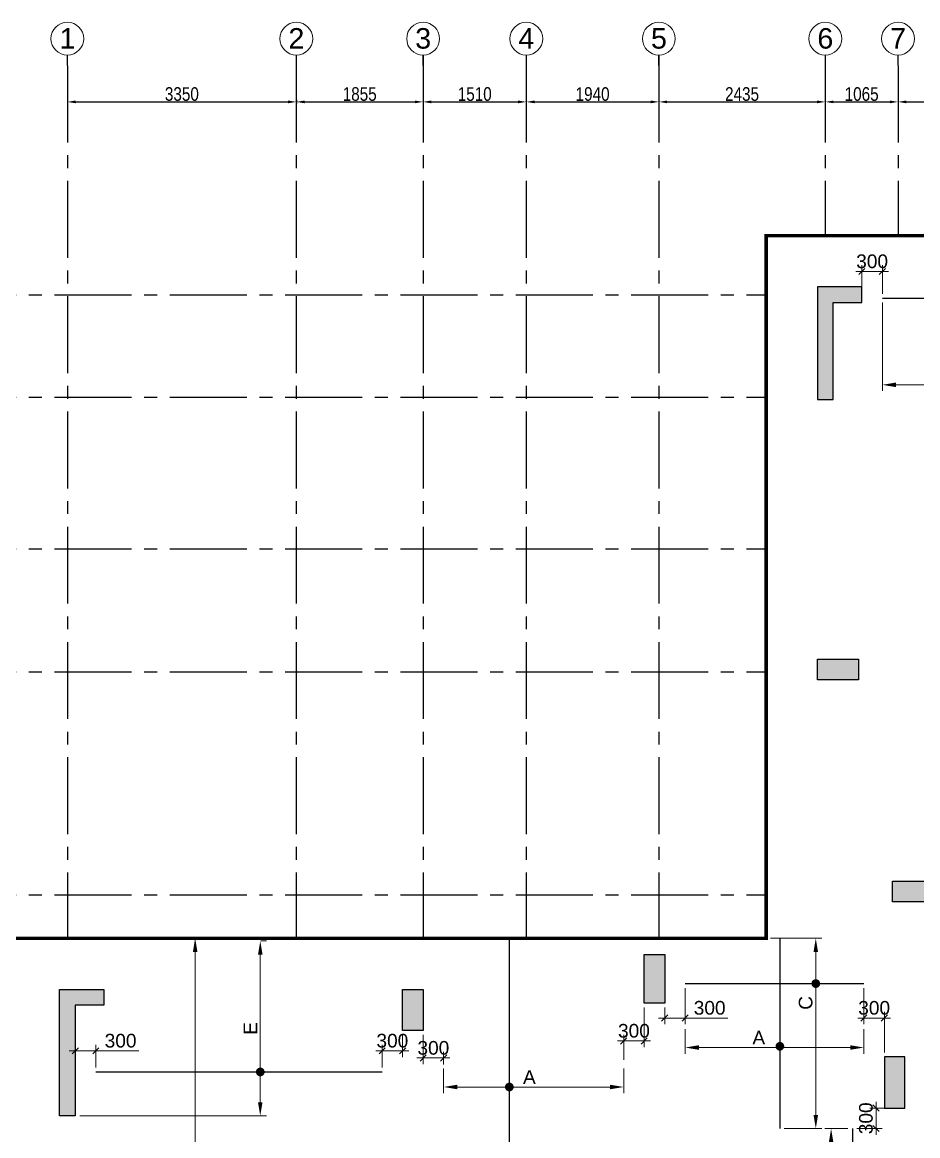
# Model space of a CAD drawing. Header units: millimetres. Extents: x 1123469 to 1883119, y -126924 to 196924.
# Drawn here: x 1805339 to 1818442, y 145688 to 161988 of the extents above; entities that cross this region are included whole.
import ezdxf
from ezdxf.enums import TextEntityAlignment as Align

# ---------------------------------------------------------------- set-up
doc = ezdxf.new("R2010")
doc.units = ezdxf.units.MM
doc.header["$LTSCALE"] = 500
doc.header["$MEASUREMENT"] = 0
doc.header["$PDMODE"] = 34
doc.linetypes.add('CONTINOUS', pattern=[0])
doc.linetypes.add('Site$0$CENTER2', pattern=[1.125, 0.75, -0.125, 0.125, -0.125])
doc.layers.get('Defpoints').update_dxf_attribs({"lineweight": 0})
for name, color, linetype in [('COL. DIM', 3, 'Continuous'), ('GRID', 7, 'Continuous'), ('GRID DIM', 7, 'Continuous'), ('reinf.', 4, 'Continuous'), ('TOWER AREA COLUMN.', 6, 'Continuous')]:
    doc.layers.add(name, color=color, linetype=linetype)
for name, color, linetype, lineweight in [('CUT OUT', 1, 'Continuous', 13), ('dim-M', 1, 'Continuous', 15), ('FOOTING', 1, 'Continuous', 15), ('GRID NO.', 7, 'Continuous', 20), ('S - SUNK', 251, 'Continuous', 0), ('TOWER COL HATCH', 253, 'Continuous', 20)]:
    doc.layers.add(name, color=color, linetype=linetype, lineweight=lineweight)
doc.styles.add('3mm', font='arial.ttf')
doc.styles.add('D50', font='arial.ttf', dxfattribs={"width": 0.8})
doc.dimstyles.new('INNER DIM', dxfattribs={"dimtxt": 200, "dimasz": 120, "dimexe": 25, "dimexo": 25, "dimgap": 12, "dimtad": 1, "dimdec": 0, "dimrnd": 5, "dimzin": 0, "dimdsep": 46, "dimtxsty": 'D50', "dimcen": 0.09, "dimdle": 25, "dimclrt": 6, "dimadec": 0, "dimazin": 0, "dimtfac": 1, "dimtdec": 0, "dimtofl": 0, "dimtmove": 1, "dimatfit": 3, "dimfxl": 75, "dimtolj": 1, "dimtzin": 0, "dimarcsym": 0})
doc.dimstyles.new('PARAMVEER', dxfattribs={"dimtxt": 200, "dimasz": 100, "dimexe": 0, "dimexo": 25, "dimgap": 10, "dimtad": 1, "dimdec": 0, "dimrnd": 5, "dimzin": 0, "dimdsep": 46, "dimtxsty": '3mm', "dimblk": 'OBLIQUE', "dimcen": 0.09, "dimdle": 75, "dimclrd": 1, "dimclre": 1, "dimclrt": 3, "dimadec": 0, "dimazin": 0, "dimtfac": 1, "dimtdec": 0, "dimtmove": 1, "dimatfit": 3, "dimfxl": 100, "dimtolj": 1, "dimtzin": 0, "dimlwd": 18, "dimlwe": 5, "dimarcsym": 0})

# ---------------------------------------------------------------- blocks, each defined once
blk = doc.blocks.new('GRID MARK')
at = {"layer": 'GRID NO.', "const_width": 50}
blk.add_lwpolyline([(0, -541), (0, -891)], dxfattribs=at)
at = {"layer": 'GRID NO.'}
blk.add_circle((0, 0), 541, dxfattribs=at)
at = {"layer": 'GRID NO.', "style": 'D50', "width": 0.8}
blk.add_attdef('Y1', text='', height=500, dxfattribs=at).set_placement((-33, -267), align=Align.CENTER)
blk = doc.blocks.new('*D3164')
at = {"layer": 'Defpoints', "color": 0, "linetype": 'Continuous', "transparency": 16777216}
for p in [(1805999, 160878), (1809349, 160878), (1809349, 160822)]:
    blk.add_point(p, dxfattribs=at)
at = {"layer": 'GRID DIM', "color": 0, "linetype": 'Continuous', "lineweight": -2, "transparency": 16777216}
for p, q in [((1805999, 160853), (1805999, 160797)), ((1809349, 160853), (1809349, 160797))]:
    blk.add_line(p, q, dxfattribs=at)
at = {"layer": 'GRID DIM', "linetype": 'Continuous', "lineweight": -2, "transparency": 16777216}
blk.add_line((1806119, 160822), (1809229, 160822), dxfattribs=at)
at = {"layer": 'GRID DIM', "linetype": 'Continuous', "transparency": 16777216}
for points in [[(1806119, 160842), (1806119, 160802), (1805999, 160822)], [(1809229, 160842), (1809229, 160802), (1809349, 160822)]]:
    blk.add_solid(points, dxfattribs=at)
at = {"layer": 'GRID DIM', "linetype": 'Continuous', "transparency": 16777216, "insert": (1807674, 160936), "char_height": 200, "attachment_point": 5, "style": 'D50'}
blk.add_mtext('\\A1;3350', dxfattribs=at)
blk = doc.blocks.new('*D3165')
at = {"layer": 'Defpoints', "color": 0, "linetype": 'Continuous', "transparency": 16777216}
for p in [(1811204, 161140), (1809349, 160878), (1811204, 160822)]:
    blk.add_point(p, dxfattribs=at)
at = {"layer": 'GRID DIM', "color": 0, "linetype": 'Continuous', "lineweight": -2, "transparency": 16777216}
for p, q in [((1811204, 161115), (1811204, 160797)), ((1809349, 160853), (1809349, 160797))]:
    blk.add_line(p, q, dxfattribs=at)
at = {"layer": 'GRID DIM', "linetype": 'Continuous', "lineweight": -2, "transparency": 16777216}
blk.add_line((1809469, 160822), (1811084, 160822), dxfattribs=at)
at = {"layer": 'GRID DIM', "linetype": 'Continuous', "transparency": 16777216}
for points in [[(1809469, 160842), (1809469, 160802), (1809349, 160822)], [(1811084, 160842), (1811084, 160802), (1811204, 160822)]]:
    blk.add_solid(points, dxfattribs=at)
at = {"layer": 'GRID DIM', "linetype": 'Continuous', "transparency": 16777216, "insert": (1810276, 160936), "char_height": 200, "attachment_point": 5, "style": 'D50'}
blk.add_mtext('\\A1;1855', dxfattribs=at)
blk = doc.blocks.new('*D3166')
at = {"layer": 'Defpoints', "color": 0, "linetype": 'Continuous', "transparency": 16777216}
for p in [(1811204, 161140), (1812714, 161140), (1812714, 160822)]:
    blk.add_point(p, dxfattribs=at)
at = {"layer": 'GRID DIM', "color": 0, "linetype": 'Continuous', "lineweight": -2, "transparency": 16777216}
for p, q in [((1811204, 161115), (1811204, 160797)), ((1812714, 161115), (1812714, 160797))]:
    blk.add_line(p, q, dxfattribs=at)
at = {"layer": 'GRID DIM', "linetype": 'Continuous', "lineweight": -2, "transparency": 16777216}
blk.add_line((1811324, 160822), (1812594, 160822), dxfattribs=at)
at = {"layer": 'GRID DIM', "linetype": 'Continuous', "transparency": 16777216}
for points in [[(1811324, 160842), (1811324, 160802), (1811204, 160822)], [(1812594, 160842), (1812594, 160802), (1812714, 160822)]]:
    blk.add_solid(points, dxfattribs=at)
at = {"layer": 'GRID DIM', "linetype": 'Continuous', "transparency": 16777216, "insert": (1811959, 160936), "char_height": 200, "attachment_point": 5, "style": 'D50'}
blk.add_mtext('\\A1;1510', dxfattribs=at)
blk = doc.blocks.new('*D3167')
at = {"layer": 'Defpoints', "color": 0, "linetype": 'Continuous', "transparency": 16777216}
for p in [(1812714, 161140), (1814654, 161140), (1814654, 160822)]:
    blk.add_point(p, dxfattribs=at)
at = {"layer": 'GRID DIM', "color": 0, "linetype": 'Continuous', "lineweight": -2, "transparency": 16777216}
for p, q in [((1812714, 161115), (1812714, 160797)), ((1814654, 161115), (1814654, 160797))]:
    blk.add_line(p, q, dxfattribs=at)
at = {"layer": 'GRID DIM', "linetype": 'Continuous', "lineweight": -2, "transparency": 16777216}
blk.add_line((1812834, 160822), (1814534, 160822), dxfattribs=at)
at = {"layer": 'GRID DIM', "linetype": 'Continuous', "transparency": 16777216}
for points in [[(1812834, 160842), (1812834, 160802), (1812714, 160822)], [(1814534, 160842), (1814534, 160802), (1814654, 160822)]]:
    blk.add_solid(points, dxfattribs=at)
at = {"layer": 'GRID DIM', "linetype": 'Continuous', "transparency": 16777216, "insert": (1813684, 160936), "char_height": 200, "attachment_point": 5, "style": 'D50'}
blk.add_mtext('\\A1;1940', dxfattribs=at)
blk = doc.blocks.new('*D3168')
at = {"layer": 'Defpoints', "color": 0, "linetype": 'Continuous', "transparency": 16777216}
for p in [(1814654, 161140), (1817089, 161140), (1817089, 160822)]:
    blk.add_point(p, dxfattribs=at)
at = {"layer": 'GRID DIM', "color": 0, "linetype": 'Continuous', "lineweight": -2, "transparency": 16777216}
for p, q in [((1814654, 161115), (1814654, 160797)), ((1817089, 161115), (1817089, 160797))]:
    blk.add_line(p, q, dxfattribs=at)
at = {"layer": 'GRID DIM', "linetype": 'Continuous', "lineweight": -2, "transparency": 16777216}
blk.add_line((1814774, 160822), (1816969, 160822), dxfattribs=at)
at = {"layer": 'GRID DIM', "linetype": 'Continuous', "transparency": 16777216}
for points in [[(1814774, 160842), (1814774, 160802), (1814654, 160822)], [(1816969, 160842), (1816969, 160802), (1817089, 160822)]]:
    blk.add_solid(points, dxfattribs=at)
at = {"layer": 'GRID DIM', "linetype": 'Continuous', "transparency": 16777216, "insert": (1815871, 160936), "char_height": 200, "attachment_point": 5, "style": 'D50'}
blk.add_mtext('\\A1;2435', dxfattribs=at)
blk = doc.blocks.new('*D3169')
at = {"layer": 'Defpoints', "color": 0, "linetype": 'Continuous', "transparency": 16777216}
for p in [(1817089, 161140), (1818154, 161140), (1818154, 160822)]:
    blk.add_point(p, dxfattribs=at)
at = {"layer": 'GRID DIM', "color": 0, "linetype": 'Continuous', "lineweight": -2, "transparency": 16777216}
for p, q in [((1817089, 161115), (1817089, 160797)), ((1818154, 161115), (1818154, 160797))]:
    blk.add_line(p, q, dxfattribs=at)
at = {"layer": 'GRID DIM', "linetype": 'Continuous', "lineweight": -2, "transparency": 16777216}
blk.add_line((1817209, 160822), (1818034, 160822), dxfattribs=at)
at = {"layer": 'GRID DIM', "linetype": 'Continuous', "transparency": 16777216}
for points in [[(1817209, 160842), (1817209, 160802), (1817089, 160822)], [(1818034, 160842), (1818034, 160802), (1818154, 160822)]]:
    blk.add_solid(points, dxfattribs=at)
at = {"layer": 'GRID DIM', "linetype": 'Continuous', "transparency": 16777216, "insert": (1817621, 160936), "char_height": 200, "attachment_point": 5, "style": 'D50'}
blk.add_mtext('\\A1;1065', dxfattribs=at)
blk = doc.blocks.new('*D3170')
at = {"layer": 'Defpoints', "color": 0, "linetype": 'Continuous', "transparency": 16777216}
for p in [(1818154, 161140), (1819754, 161063), (1819754, 160822)]:
    blk.add_point(p, dxfattribs=at)
at = {"layer": 'GRID DIM', "color": 0, "linetype": 'Continuous', "lineweight": -2, "transparency": 16777216}
for p, q in [((1818154, 161115), (1818154, 160797)), ((1819754, 161038), (1819754, 160797))]:
    blk.add_line(p, q, dxfattribs=at)
at = {"layer": 'GRID DIM', "linetype": 'Continuous', "lineweight": -2, "transparency": 16777216}
blk.add_line((1818274, 160822), (1819634, 160822), dxfattribs=at)
at = {"layer": 'GRID DIM', "linetype": 'Continuous', "transparency": 16777216}
for points in [[(1818274, 160842), (1818274, 160802), (1818154, 160822)], [(1819634, 160842), (1819634, 160802), (1819754, 160822)]]:
    blk.add_solid(points, dxfattribs=at)
at = {"layer": 'GRID DIM', "linetype": 'Continuous', "transparency": 16777216, "insert": (1818954, 160936), "char_height": 200, "attachment_point": 5, "style": 'D50'}
blk.add_mtext('\\A1;1600', dxfattribs=at)
blk = doc.blocks.new('3tgra')
at = {"layer": 'TOWER COL HATCH'}
h = blk.add_hatch(color=253, dxfattribs=at)
h.dxf.hatch_style = 1
h.paths.add_polyline_path([(1377381, 95142), (1376731, 95142), (1376731, 93492), (1376961, 93492), (1376961, 94912), (1377381, 94912)])
h = blk.add_hatch(color=253, dxfattribs=at)
h.dxf.hatch_style = 1
h.paths.add_polyline_path([(1376731, 89392), (1376731, 89692), (1377331, 89692), (1377331, 89392)])
h = blk.add_hatch(color=253, dxfattribs=at)
h.dxf.hatch_style = 1
h.paths.add_polyline_path([(1377831, 86142), (1377831, 86442), (1378546, 86442), (1378546, 86142)])
h = blk.add_hatch(color=253, dxfattribs=at)
h.dxf.hatch_style = 1
h.paths.add_polyline_path([(1374496, 84657), (1374196, 84657), (1374196, 85372), (1374496, 85372)])
h = blk.add_hatch(color=253, dxfattribs=at)
h.dxf.hatch_style = 1
h.paths.add_polyline_path([(1365641, 83007), (1365641, 84857), (1366291, 84857), (1366291, 84627), (1365871, 84627), (1365871, 83007)])
h = blk.add_hatch(color=253, dxfattribs=at)
h.dxf.hatch_style = 1
h.paths.add_polyline_path([(1370961, 84257), (1370661, 84257), (1370661, 84857), (1370961, 84857)])
h = blk.add_hatch(color=253, dxfattribs=at)
h.dxf.hatch_style = 1
h.paths.add_polyline_path([(1377711, 83122), (1378011, 83122), (1378011, 83872), (1377711, 83872)])
at = {"layer": 'TOWER AREA COLUMN.', "color": 4}
for points in [[(1377381, 95142), (1376731, 95142), (1376731, 93492), (1376961, 93492), (1376961, 94912), (1377381, 94912), (1377381, 95142)], [(1365641, 83007), (1365641, 84857), (1366291, 84857), (1366291, 84627), (1365871, 84627), (1365871, 83007), (1365641, 83007)]]:
    blk.add_lwpolyline(points, dxfattribs=at)
for points in [[(1376731, 89392), (1376731, 89692), (1377331, 89692), (1377331, 89392)], [(1377831, 86142), (1377831, 86442), (1378546, 86442), (1378546, 86142)], [(1374496, 84657), (1374196, 84657), (1374196, 85372), (1374496, 85372)], [(1370961, 84257), (1370661, 84257), (1370661, 84857), (1370961, 84857)], [(1377711, 83122), (1378011, 83122), (1378011, 83872), (1377711, 83872)]]:
    blk.add_lwpolyline(points, close=True, dxfattribs=at)
blk = doc.blocks.new('_Oblique')
at = {"color": 0, "linetype": 'ByBlock', "lineweight": -2}
blk.add_line((-0.5, -0.5), (0.5, 0.5), dxfattribs=at)
blk = doc.blocks.new('*D3285')
at = {"layer": 'COL. DIM', "color": 1, "lineweight": 18, "ltscale": 10, "transparency": 16777216}
blk.add_line((1818014, 158340), (1817534, 158340), dxfattribs=at)
at = {"layer": 'COL. DIM', "color": 1, "linetype": 'CONTINOUS', "lineweight": 5, "ltscale": 10, "transparency": 16777216}
for p, q in [((1817624, 158014), (1817624, 158430)), ((1817924, 158014), (1817924, 158430))]:
    blk.add_line(p, q, dxfattribs=at)
at = {"layer": 'Defpoints', "color": 0, "ltscale": 10, "transparency": 16777216}
for p in [(1817624, 158340), (1817624, 157949), (1817924, 157949)]:
    blk.add_point(p, dxfattribs=at)
at = {"layer": 'COL. DIM', "color": 1, "lineweight": 18, "ltscale": 10, "transparency": 16777216, "xscale": 90, "yscale": 90, "zscale": 90, "rotation": 180}
blk.add_blockref('_Oblique', (1817624, 158340), dxfattribs=at)
at = {"layer": 'COL. DIM', "color": 1, "lineweight": 18, "ltscale": 10, "transparency": 16777216, "xscale": 90, "yscale": 90, "zscale": 90}
blk.add_blockref('_Oblique', (1817924, 158340), dxfattribs=at)
at = {"layer": 'COL. DIM', "color": 3, "ltscale": 10, "transparency": 16777216, "insert": (1817774, 158487), "char_height": 200, "attachment_point": 5, "style": '3mm'}
blk.add_mtext('\\A1;300', dxfattribs=at)
blk = doc.blocks.new('*D3557')
at = {"layer": 'COL. DIM', "color": 1, "lineweight": 18, "ltscale": 10, "transparency": 16777216}
for p, q in [((1830518, 155675), (1830518, 154998)), ((1830518, 155088), (1830518, 154608))]:
    blk.add_line(p, q, dxfattribs=at)
at = {"layer": 'COL. DIM', "color": 1, "linetype": 'CONTINOUS', "lineweight": 5, "ltscale": 10, "transparency": 16777216}
for p, q in [((1830059, 154998), (1830608, 154998)), ((1830171, 154698), (1830608, 154698))]:
    blk.add_line(p, q, dxfattribs=at)
at = {"layer": 'Defpoints', "color": 0, "ltscale": 10, "transparency": 16777216}
for p in [(1418936, 156725), (1417241, 156599), (1418936, 156599), (1829994, 154998), (1830106, 154698), (1830518, 154698)]:
    blk.add_point(p, dxfattribs=at)
at = {"layer": 'S - SUNK', "color": 1, "lineweight": 18, "ltscale": 10, "transparency": 16777216}
blk.add_line((1417166, 156725), (1419011, 156725), dxfattribs=at)
at = {"layer": 'S - SUNK', "color": 1, "lineweight": 5, "ltscale": 10, "transparency": 16777216}
for p, q in [((1417241, 156725), (1417241, 156725)), ((1418936, 156725), (1418936, 156725))]:
    blk.add_line(p, q, dxfattribs=at)
at = {"layer": 'COL. DIM', "color": 1, "lineweight": 18, "ltscale": 10, "transparency": 16777216, "xscale": 90, "yscale": 90, "zscale": 90}
for p, rotation in [((1830518, 154998), 90), ((1830518, 154698), 270)]:
    blk.add_blockref('_Oblique', p, dxfattribs=dict(at, rotation=rotation))
at = {"layer": 'S - SUNK', "color": 1, "lineweight": 18, "ltscale": 10, "transparency": 16777216, "xscale": 100, "yscale": 100, "zscale": 100, "rotation": 180}
blk.add_blockref('_Oblique', (1417241, 156725), dxfattribs=at)
at = {"layer": 'S - SUNK', "color": 1, "lineweight": 18, "ltscale": 10, "transparency": 16777216, "xscale": 100, "yscale": 100, "zscale": 100}
blk.add_blockref('_Oblique', (1418936, 156725), dxfattribs=at)
at = {"layer": 'COL. DIM', "color": 3, "ltscale": 10, "transparency": 16777216, "insert": (1830371, 155409), "char_height": 200, "attachment_point": 5, "rotation": 90, "style": '3mm'}
blk.add_mtext('\\A1;300', dxfattribs=at)
at = {"layer": 'S - SUNK', "color": 3, "ltscale": 10, "transparency": 16777216, "insert": (1418088, 156837), "char_height": 200, "attachment_point": 5, "style": '3mm'}
blk.add_mtext('\\A1;1695', dxfattribs=at)
blk = doc.blocks.new('*D3325')
at = {"layer": 'COL. DIM', "color": 1, "linetype": 'CONTINOUS', "lineweight": 5, "ltscale": 10, "transparency": 16777216}
for p, q in [((1817421, 145793), (1817084, 145793)), ((1817053, 141248), (1817264, 141248))]:
    blk.add_line(p, q, dxfattribs=at)
at = {"layer": 'COL. DIM', "color": 1, "lineweight": 18, "ltscale": 10, "transparency": 16777216}
blk.add_line((1817174, 145593), (1817174, 141448), dxfattribs=at)
at = {"layer": 'COL. DIM', "color": 1, "ltscale": 10, "transparency": 16777216}
for points in [[(1817141, 145593), (1817207, 145593), (1817174, 145793)], [(1817141, 141448), (1817207, 141448), (1817174, 141248)]]:
    blk.add_solid(points, dxfattribs=at)
at = {"layer": 'Defpoints', "color": 0, "ltscale": 10, "transparency": 16777216}
for p in [(1817486, 145793), (1816988, 141248), (1817174, 141248)]:
    blk.add_point(p, dxfattribs=at)
at = {"layer": 'COL. DIM', "color": 3, "ltscale": 10, "transparency": 16777216, "insert": (1817029, 143738), "char_height": 200, "attachment_point": 5, "rotation": 90, "style": '3mm'}
blk.add_mtext('\\A1;B', dxfattribs=at)
blk = doc.blocks.new('*D3328')
at = {"layer": 'COL. DIM', "color": 1, "linetype": 'CONTINOUS', "lineweight": 5, "ltscale": 10, "transparency": 16777216}
for p, q in [((1818189, 146093), (1817742, 146093)), ((1817551, 145793), (1817922, 145793))]:
    blk.add_line(p, q, dxfattribs=at)
at = {"layer": 'COL. DIM', "color": 1, "lineweight": 18, "ltscale": 10, "transparency": 16777216}
blk.add_line((1817832, 146183), (1817832, 145703), dxfattribs=at)
at = {"layer": 'Defpoints', "color": 0, "ltscale": 10, "transparency": 16777216}
for p in [(1818254, 146093), (1817486, 145793), (1817832, 145793)]:
    blk.add_point(p, dxfattribs=at)
at = {"layer": 'COL. DIM', "color": 1, "lineweight": 18, "ltscale": 10, "transparency": 16777216, "xscale": 90, "yscale": 90, "zscale": 90}
for p, rotation in [((1817832, 146093), 90), ((1817832, 145793), 270)]:
    blk.add_blockref('_Oblique', p, dxfattribs=dict(at, rotation=rotation))
at = {"layer": 'COL. DIM', "color": 3, "ltscale": 10, "transparency": 16777216, "insert": (1817684, 145943), "char_height": 200, "attachment_point": 5, "rotation": 90, "style": '3mm'}
blk.add_mtext('\\A1;300', dxfattribs=at)
blk = doc.blocks.new('*D3329')
at = {"layer": 'COL. DIM', "color": 1, "linetype": 'CONTINOUS', "lineweight": 5, "ltscale": 10, "transparency": 16777216}
for p, q in [((1815039, 147850), (1815039, 147321)), ((1814739, 147563), (1814739, 147321))]:
    blk.add_line(p, q, dxfattribs=at)
at = {"layer": 'COL. DIM', "color": 1, "lineweight": 18, "ltscale": 10, "transparency": 16777216}
for p, q in [((1815129, 147411), (1814649, 147411)), ((1815663, 147411), (1815039, 147411))]:
    blk.add_line(p, q, dxfattribs=at)
at = {"layer": 'Defpoints', "color": 0, "ltscale": 10, "transparency": 16777216}
for p in [(1815039, 147915), (1814739, 147628), (1814739, 147411)]:
    blk.add_point(p, dxfattribs=at)
at = {"layer": 'COL. DIM', "color": 1, "lineweight": 18, "ltscale": 10, "transparency": 16777216, "xscale": 90, "yscale": 90, "zscale": 90, "rotation": 180}
blk.add_blockref('_Oblique', (1814739, 147411), dxfattribs=at)
at = {"layer": 'COL. DIM', "color": 1, "lineweight": 18, "ltscale": 10, "transparency": 16777216, "xscale": 90, "yscale": 90, "zscale": 90}
blk.add_blockref('_Oblique', (1815039, 147411), dxfattribs=at)
at = {"layer": 'COL. DIM', "color": 3, "ltscale": 10, "transparency": 16777216, "insert": (1815397, 147559), "char_height": 200, "attachment_point": 5, "style": '3mm'}
blk.add_mtext('\\A1;300', dxfattribs=at)
blk = doc.blocks.new('*D3216')
at = {"layer": 'COL. DIM', "color": 1, "linetype": 'CONTINOUS', "lineweight": 5, "ltscale": 10, "transparency": 16777216}
for p, q in [((1816289, 148578), (1817040, 148578)), ((1816489, 145793), (1817040, 145793))]:
    blk.add_line(p, q, dxfattribs=at)
at = {"layer": 'COL. DIM', "color": 1, "lineweight": 18, "ltscale": 10, "transparency": 16777216}
blk.add_line((1816950, 148378), (1816950, 145993), dxfattribs=at)
at = {"layer": 'COL. DIM', "color": 1, "ltscale": 10, "transparency": 16777216}
for points in [[(1816917, 148378), (1816983, 148378), (1816950, 148578)], [(1816917, 145993), (1816983, 145993), (1816950, 145793)]]:
    blk.add_solid(points, dxfattribs=at)
at = {"layer": 'Defpoints', "color": 0, "ltscale": 10, "transparency": 16777216}
for p in [(1816224, 148578), (1816424, 145793), (1816950, 145793)]:
    blk.add_point(p, dxfattribs=at)
at = {"layer": 'COL. DIM', "color": 3, "ltscale": 10, "transparency": 16777216, "insert": (1816802, 147632), "char_height": 200, "attachment_point": 5, "rotation": 90, "style": '3mm'}
blk.add_mtext('\\A1;C', dxfattribs=at)
blk = doc.blocks.new('*D3217')
at = {"layer": 'COL. DIM', "color": 1, "linetype": 'CONTINOUS', "lineweight": 5, "ltscale": 10, "transparency": 16777216}
for p, q in [((1817654, 147850), (1817654, 147321)), ((1817954, 146908), (1817954, 147501))]:
    blk.add_line(p, q, dxfattribs=at)
at = {"layer": 'COL. DIM', "color": 1, "lineweight": 18, "ltscale": 10, "transparency": 16777216}
blk.add_line((1817564, 147411), (1818044, 147411), dxfattribs=at)
at = {"layer": 'Defpoints', "color": 0, "ltscale": 10, "transparency": 16777216}
for p in [(1817654, 147915), (1817954, 147411), (1817954, 146843)]:
    blk.add_point(p, dxfattribs=at)
at = {"layer": 'COL. DIM', "color": 1, "lineweight": 18, "ltscale": 10, "transparency": 16777216, "xscale": 90, "yscale": 90, "zscale": 90, "rotation": 180}
blk.add_blockref('_Oblique', (1817654, 147411), dxfattribs=at)
at = {"layer": 'COL. DIM', "color": 1, "lineweight": 18, "ltscale": 10, "transparency": 16777216, "xscale": 90, "yscale": 90, "zscale": 90}
blk.add_blockref('_Oblique', (1817954, 147411), dxfattribs=at)
at = {"layer": 'COL. DIM', "color": 3, "ltscale": 10, "transparency": 16777216, "insert": (1817804, 147559), "char_height": 200, "attachment_point": 5, "style": '3mm'}
blk.add_mtext('\\A1;300', dxfattribs=at)
blk = doc.blocks.new('*D3218')
at = {"layer": 'COL. DIM', "color": 1, "linetype": 'CONTINOUS', "lineweight": 5, "ltscale": 10, "transparency": 16777216}
for p, q in [((1811204, 147163), (1811204, 146736)), ((1811504, 146732), (1811504, 146916))]:
    blk.add_line(p, q, dxfattribs=at)
at = {"layer": 'COL. DIM', "color": 1, "lineweight": 18, "ltscale": 10, "transparency": 16777216}
blk.add_line((1811594, 146826), (1811114, 146826), dxfattribs=at)
at = {"layer": 'Defpoints', "color": 0, "ltscale": 10, "transparency": 16777216}
for p in [(1811204, 147228), (1811204, 146826), (1811504, 146667)]:
    blk.add_point(p, dxfattribs=at)
at = {"layer": 'COL. DIM', "color": 1, "lineweight": 18, "ltscale": 10, "transparency": 16777216, "xscale": 90, "yscale": 90, "zscale": 90, "rotation": 180}
blk.add_blockref('_Oblique', (1811204, 146826), dxfattribs=at)
at = {"layer": 'COL. DIM', "color": 1, "lineweight": 18, "ltscale": 10, "transparency": 16777216, "xscale": 90, "yscale": 90, "zscale": 90}
blk.add_blockref('_Oblique', (1811504, 146826), dxfattribs=at)
at = {"layer": 'COL. DIM', "color": 3, "ltscale": 10, "transparency": 16777216, "insert": (1811354, 146973), "char_height": 200, "attachment_point": 5, "style": '3mm'}
blk.add_mtext('\\A1;300', dxfattribs=at)
blk = doc.blocks.new('*D3219')
at = {"layer": 'COL. DIM', "color": 1, "linetype": 'CONTINOUS', "lineweight": 5, "ltscale": 10, "transparency": 16777216}
for p, q in [((1814439, 147563), (1814439, 146985)), ((1814139, 146801), (1814139, 147165))]:
    blk.add_line(p, q, dxfattribs=at)
at = {"layer": 'COL. DIM', "color": 1, "lineweight": 18, "ltscale": 10, "transparency": 16777216}
blk.add_line((1814049, 147075), (1814529, 147075), dxfattribs=at)
at = {"layer": 'Defpoints', "color": 0, "ltscale": 10, "transparency": 16777216}
for p in [(1814439, 147628), (1814439, 147075), (1814139, 146736)]:
    blk.add_point(p, dxfattribs=at)
at = {"layer": 'COL. DIM', "color": 1, "lineweight": 18, "ltscale": 10, "transparency": 16777216, "xscale": 90, "yscale": 90, "zscale": 90, "rotation": 180}
blk.add_blockref('_Oblique', (1814139, 147075), dxfattribs=at)
at = {"layer": 'COL. DIM', "color": 1, "lineweight": 18, "ltscale": 10, "transparency": 16777216, "xscale": 90, "yscale": 90, "zscale": 90}
blk.add_blockref('_Oblique', (1814439, 147075), dxfattribs=at)
at = {"layer": 'COL. DIM', "color": 3, "ltscale": 10, "transparency": 16777216, "insert": (1814289, 147223), "char_height": 200, "attachment_point": 5, "style": '3mm'}
blk.add_mtext('\\A1;300', dxfattribs=at)
blk = doc.blocks.new('*D3222')
at = {"layer": 'COL. DIM', "color": 1, "linetype": 'CONTINOUS', "lineweight": 5, "ltscale": 10, "transparency": 16777216}
for p, q in [((1807877, 148578), (1807958, 148578)), ((1808557, 140348), (1807778, 140348))]:
    blk.add_line(p, q, dxfattribs=at)
at = {"layer": 'COL. DIM', "color": 1, "lineweight": 18, "ltscale": 10, "transparency": 16777216}
blk.add_line((1807868, 148378), (1807868, 140548), dxfattribs=at)
at = {"layer": 'COL. DIM', "color": 1, "ltscale": 10, "transparency": 16777216}
for points in [[(1807835, 148378), (1807902, 148378), (1807868, 148578)], [(1807835, 140548), (1807902, 140548), (1807868, 140348)]]:
    blk.add_solid(points, dxfattribs=at)
at = {"layer": 'Defpoints', "color": 0, "ltscale": 10, "transparency": 16777216}
for p in [(1807812, 148578), (1807868, 140348), (1808622, 140348)]:
    blk.add_point(p, dxfattribs=at)
at = {"layer": 'COL. DIM', "color": 3, "ltscale": 10, "transparency": 16777216, "insert": (1807720, 144242), "char_height": 200, "attachment_point": 5, "rotation": 90, "style": '3mm'}
blk.add_mtext('\\A1;C', dxfattribs=at)
blk = doc.blocks.new('*D3556')
at = {"layer": 'COL. DIM', "color": 1, "linetype": 'CONTINOUS', "lineweight": 5, "ltscale": 10, "transparency": 16777216}
for p, q in [((1817864, 134658), (1817084, 134658)), ((1816402, 133688), (1817264, 133688))]:
    blk.add_line(p, q, dxfattribs=at)
at = {"layer": 'COL. DIM', "color": 1, "lineweight": 18, "ltscale": 10, "transparency": 16777216}
blk.add_line((1817174, 134748), (1817174, 133598), dxfattribs=at)
at = {"layer": 'Defpoints', "color": 0, "ltscale": 10, "transparency": 16777216}
for p in [(1417088, 156599), (1417241, 156599), (1417241, 155194), (1817929, 134658), (1816337, 133688), (1817174, 133688)]:
    blk.add_point(p, dxfattribs=at)
at = {"layer": 'S - SUNK', "color": 1, "lineweight": 18, "ltscale": 10, "transparency": 16777216}
blk.add_line((1417088, 155119), (1417088, 156674), dxfattribs=at)
at = {"layer": 'S - SUNK', "color": 1, "lineweight": 5, "ltscale": 10, "transparency": 16777216}
for p, q in [((1417088, 156599), (1417088, 156599)), ((1417088, 155194), (1417088, 155194))]:
    blk.add_line(p, q, dxfattribs=at)
at = {"layer": 'COL. DIM', "color": 1, "lineweight": 18, "ltscale": 10, "transparency": 16777216, "xscale": 90, "yscale": 90, "zscale": 90}
for p, rotation in [((1817174, 134658), 90), ((1817174, 133688), 270)]:
    blk.add_blockref('_Oblique', p, dxfattribs=dict(at, rotation=rotation))
at = {"layer": 'S - SUNK', "color": 1, "lineweight": 18, "ltscale": 10, "transparency": 16777216, "xscale": 100, "yscale": 100, "zscale": 100}
for p, rotation in [((1417088, 156599), 90), ((1417088, 155194), 270)]:
    blk.add_blockref('_Oblique', p, dxfattribs=dict(at, rotation=rotation))
at = {"layer": 'COL. DIM', "color": 3, "ltscale": 10, "transparency": 16777216, "insert": (1817027, 134173), "char_height": 200, "attachment_point": 5, "rotation": 90, "style": '3mm'}
blk.add_mtext('\\A1;970', dxfattribs=at)
at = {"layer": 'S - SUNK', "color": 3, "ltscale": 10, "transparency": 16777216, "insert": (1416976, 155897), "char_height": 200, "attachment_point": 5, "rotation": 90, "style": '3mm'}
blk.add_mtext('\\A1;1405', dxfattribs=at)
blk = doc.blocks.new('*D3258')
at = {"layer": 'COL. DIM', "color": 1, "linetype": 'CONTINOUS', "lineweight": 5, "ltscale": 10, "transparency": 16777216}
for p, q in [((1817924, 157884), (1817924, 156590)), ((1820349, 157884), (1820349, 156590))]:
    blk.add_line(p, q, dxfattribs=at)
at = {"layer": 'COL. DIM', "color": 1, "lineweight": 18, "ltscale": 10, "transparency": 16777216}
blk.add_line((1818124, 156680), (1820149, 156680), dxfattribs=at)
at = {"layer": 'COL. DIM', "color": 1, "ltscale": 10, "transparency": 16777216}
for points in [[(1818124, 156714), (1818124, 156647), (1817924, 156680)], [(1820149, 156714), (1820149, 156647), (1820349, 156680)]]:
    blk.add_solid(points, dxfattribs=at)
at = {"layer": 'Defpoints', "color": 0, "ltscale": 10, "transparency": 16777216}
for p in [(1817924, 157949), (1820349, 157949), (1820349, 156680)]:
    blk.add_point(p, dxfattribs=at)
at = {"layer": 'COL. DIM', "color": 3, "ltscale": 10, "transparency": 16777216, "insert": (1819472, 156825), "char_height": 200, "attachment_point": 5, "style": '3mm'}
blk.add_mtext('\\A1;B', dxfattribs=at)
blk = doc.blocks.new('*D3269')
at = {"layer": 'COL. DIM', "color": 1, "linetype": 'CONTINOUS', "lineweight": 5, "ltscale": 10, "transparency": 16777216}
for p, q in [((1811504, 146671), (1811504, 146311)), ((1814139, 146671), (1814139, 146311))]:
    blk.add_line(p, q, dxfattribs=at)
at = {"layer": 'COL. DIM', "color": 1, "lineweight": 18, "ltscale": 10, "transparency": 16777216}
blk.add_line((1811704, 146401), (1813939, 146401), dxfattribs=at)
at = {"layer": 'COL. DIM', "color": 1, "ltscale": 10, "transparency": 16777216}
for points in [[(1811704, 146434), (1811704, 146368), (1811504, 146401)], [(1813939, 146434), (1813939, 146368), (1814139, 146401)]]:
    blk.add_solid(points, dxfattribs=at)
at = {"layer": 'Defpoints', "color": 0, "ltscale": 10, "transparency": 16777216}
for p in [(1811504, 146736), (1814139, 146736), (1814139, 146401)]:
    blk.add_point(p, dxfattribs=at)
at = {"layer": 'COL. DIM', "color": 3, "ltscale": 10, "transparency": 16777216, "insert": (1812759, 146546), "char_height": 200, "width": 21.48, "attachment_point": 5, "style": '3mm'}
blk.add_mtext('\\A1;A', dxfattribs=at)
blk = doc.blocks.new('*D3270')
at = {"layer": 'COL. DIM', "color": 1, "linetype": 'CONTINOUS', "lineweight": 5, "ltscale": 10, "transparency": 16777216}
for p, q in [((1815039, 147249), (1815039, 146889)), ((1817654, 147249), (1817654, 146889))]:
    blk.add_line(p, q, dxfattribs=at)
at = {"layer": 'COL. DIM', "color": 1, "lineweight": 18, "ltscale": 10, "transparency": 16777216}
blk.add_line((1815239, 146979), (1817454, 146979), dxfattribs=at)
at = {"layer": 'COL. DIM', "color": 1, "ltscale": 10, "transparency": 16777216}
for points in [[(1815239, 147012), (1815239, 146946), (1815039, 146979)], [(1817454, 147012), (1817454, 146946), (1817654, 146979)]]:
    blk.add_solid(points, dxfattribs=at)
at = {"layer": 'Defpoints', "color": 0, "ltscale": 10, "transparency": 16777216}
for p in [(1815039, 147314), (1817654, 147314), (1817654, 146979)]:
    blk.add_point(p, dxfattribs=at)
at = {"layer": 'COL. DIM', "color": 3, "ltscale": 10, "transparency": 16777216, "insert": (1816116, 147124), "char_height": 200, "width": 21.48, "attachment_point": 5, "style": '3mm'}
blk.add_mtext('\\A1;A', dxfattribs=at)
blk = doc.blocks.new('*D3541')
at = {"layer": 'COL. DIM', "color": 1, "lineweight": 18, "ltscale": 10, "transparency": 16777216}
for p, q in [((1806504, 146930), (1806024, 146930)), ((1807042, 146930), (1806414, 146930))]:
    blk.add_line(p, q, dxfattribs=at)
at = {"layer": 'COL. DIM', "color": 1, "linetype": 'CONTINOUS', "lineweight": 5, "ltscale": 10, "transparency": 16777216}
for p, q in [((1806114, 146686), (1806114, 147020)), ((1806414, 146686), (1806414, 147020))]:
    blk.add_line(p, q, dxfattribs=at)
at = {"layer": 'Defpoints', "color": 0, "ltscale": 10, "transparency": 16777216}
for p in [(1806114, 146930), (1806114, 146621), (1806414, 146621)]:
    blk.add_point(p, dxfattribs=at)
at = {"layer": 'COL. DIM', "color": 1, "lineweight": 18, "ltscale": 10, "transparency": 16777216, "xscale": 90, "yscale": 90, "zscale": 90, "rotation": 180}
blk.add_blockref('_Oblique', (1806114, 146930), dxfattribs=at)
at = {"layer": 'COL. DIM', "color": 1, "lineweight": 18, "ltscale": 10, "transparency": 16777216, "xscale": 90, "yscale": 90, "zscale": 90}
blk.add_blockref('_Oblique', (1806414, 146930), dxfattribs=at)
at = {"layer": 'COL. DIM', "color": 3, "ltscale": 10, "transparency": 16777216, "insert": (1806777, 147078), "char_height": 200, "attachment_point": 5, "style": '3mm'}
blk.add_mtext('\\A1;300', dxfattribs=at)
blk = doc.blocks.new('*D3542')
at = {"layer": 'COL. DIM', "color": 1, "linetype": 'CONTINOUS', "lineweight": 5, "ltscale": 10, "transparency": 16777216}
for p, q in [((1810904, 147163), (1810904, 146840)), ((1810604, 146686), (1810604, 147020))]:
    blk.add_line(p, q, dxfattribs=at)
at = {"layer": 'COL. DIM', "color": 1, "lineweight": 18, "ltscale": 10, "transparency": 16777216}
blk.add_line((1810514, 146930), (1810994, 146930), dxfattribs=at)
at = {"layer": 'Defpoints', "color": 0, "ltscale": 10, "transparency": 16777216}
for p in [(1810904, 147228), (1810904, 146930), (1810604, 146621)]:
    blk.add_point(p, dxfattribs=at)
at = {"layer": 'COL. DIM', "color": 1, "lineweight": 18, "ltscale": 10, "transparency": 16777216, "xscale": 90, "yscale": 90, "zscale": 90, "rotation": 180}
blk.add_blockref('_Oblique', (1810604, 146930), dxfattribs=at)
at = {"layer": 'COL. DIM', "color": 1, "lineweight": 18, "ltscale": 10, "transparency": 16777216, "xscale": 90, "yscale": 90, "zscale": 90}
blk.add_blockref('_Oblique', (1810904, 146930), dxfattribs=at)
at = {"layer": 'COL. DIM', "color": 3, "ltscale": 10, "transparency": 16777216, "insert": (1810754, 147078), "char_height": 200, "attachment_point": 5, "style": '3mm'}
blk.add_mtext('\\A1;300', dxfattribs=at)
blk = doc.blocks.new('*D3543')
at = {"layer": 'COL. DIM', "color": 1, "linetype": 'CONTINOUS', "lineweight": 5, "ltscale": 10, "transparency": 16777216}
for p, q in [((1808830, 148540), (1808911, 148540)), ((1806179, 145978), (1808911, 145978))]:
    blk.add_line(p, q, dxfattribs=at)
at = {"layer": 'COL. DIM', "color": 1, "lineweight": 18, "ltscale": 10, "transparency": 16777216}
blk.add_line((1808821, 148340), (1808821, 146178), dxfattribs=at)
at = {"layer": 'COL. DIM', "color": 1, "ltscale": 10, "transparency": 16777216}
for points in [[(1808788, 148340), (1808854, 148340), (1808821, 148540)], [(1808788, 146178), (1808854, 146178), (1808821, 145978)]]:
    blk.add_solid(points, dxfattribs=at)
at = {"layer": 'Defpoints', "color": 0, "ltscale": 10, "transparency": 16777216}
for p in [(1808765, 148540), (1806114, 145978), (1808821, 145978)]:
    blk.add_point(p, dxfattribs=at)
at = {"layer": 'COL. DIM', "color": 3, "ltscale": 10, "transparency": 16777216, "insert": (1808676, 147259), "char_height": 200, "attachment_point": 5, "rotation": 90, "style": '3mm'}
blk.add_mtext('\\A1;E', dxfattribs=at)

msp = doc.modelspace()

# ---------------------------------------------------------------- linework, layer by layer
at = {"layer": 'dim-M', "color": 4, "ltscale": 10, "const_width": 63.8}
for points in [[(1816918.1, 147915.2, 1), (1816981.9, 147915.2, 1)], [(1816392.2, 146996.8, 1), (1816456, 146996.8, 1)], [(1808789.1, 146621.2, 1), (1808852.9, 146621.2, 1)], [(1812433.7, 146401, 1), (1812497.5, 146401, 1)]]:
    msp.add_lwpolyline(points, format="xyb", close=True, dxfattribs=at)
at = {"layer": 'FOOTING', "color": 3, "ltscale": 10, "const_width": 50}
msp.add_lwpolyline([(1857203.7, 139342.7), (1831023.7, 139342.7), (1831023.7, 126927.8), (1822468.7, 126927.8), (1822468.7, 126412.8), (1813688.7, 126412.8), (1813688.7, 126927.8), (1805133.7, 126927.8), (1805133.7, 148577.9), (1816223.7, 148577.9), (1816223.7, 158862.6), (1825098.7, 158862.6), (1825098.7, 157362.6), (1829048.7, 157362.6), (1829048.7, 156547.7), (1830743.7, 156547.7), (1830743.7, 155142.7), (1857483.7, 155142.7)], dxfattribs=at)
at = {"layer": 'GRID', "color": 16, "linetype": 'Site$0$CENTER2', "ltscale": 3}
for points in [[(1805998.7, 161352.2), (1805998.7, 148577.9)], [(1809348.7, 161352.2), (1809348.7, 148577.9)], [(1811203.7, 161352.2), (1811203.7, 148577.9)], [(1812713.7, 161352.2), (1812713.7, 148577.9)], [(1814653.7, 161352.2), (1814653.7, 148577.9)], [(1817088.7, 161352.2), (1817088.7, 158862.6)], [(1818153.7, 161352.2), (1818153.7, 158862.6)], [(1804123.9, 157997.6), (1816223.7, 157997.6)], [(1804123.9, 156497.6), (1816223.7, 156497.6)], [(1804123.9, 154277.7), (1816223.7, 154277.7)], [(1804123.9, 152477.6), (1816223.7, 152477.6)], [(1804123.9, 149212.6), (1816223.7, 149212.6)]]:
    msp.add_lwpolyline(points, dxfattribs=at)
at = {"layer": 'reinf.', "color": 4, "ltscale": 1.4}
for p, q in [((1817923.7, 157949.5), (1820348.7, 157949.5)), ((1815038.7, 147915.2), (1817653.7, 147915.2)), ((1806413.7, 146621.2), (1810603.6, 146621.2))]:
    msp.add_line(p, q, dxfattribs=at)
at = {"layer": 'reinf.', "color": 4, "ltscale": 10}
for p, q in [((1812465.6, 148577.9), (1812465.6, 140867.9)), ((1816424.1, 148577.9), (1816424.1, 145792.9)), ((1817486.3, 145792.9), (1817486.3, 141247.9))]:
    msp.add_line(p, q, dxfattribs=at)

# ---------------------------------------------------------------- block references
at = {"layer": 'CUT OUT', "color": 4}
msp.add_blockref('3tgra', (440243, 62971), dxfattribs=at)
at = {"layer": 'GRID NO.'}
ref = msp.add_blockref('GRID MARK', (1805998.7, 161747.4), dxfattribs=dict(at, xscale=0.4435200000032785, yscale=0.4435200000032785, zscale=0.4435200000032785))
ref.add_attrib('Y1', '1', dxfattribs={"height": 300, "style": 'D50'}).set_placement((1805999.7, 161601.9), align=Align.CENTER)
ref = msp.add_blockref('GRID MARK', (1809348.7, 161747.4), dxfattribs=dict(at, xscale=0.4435200000032785, yscale=0.4435200000032785, zscale=0.4435200000032785))
ref.add_attrib('Y1', '2', dxfattribs={"height": 300, "style": 'D50'}).set_placement((1809349.7, 161601.9), align=Align.CENTER)
ref = msp.add_blockref('GRID MARK', (1811203.7, 161747.4), dxfattribs=dict(at, xscale=0.4435200000032785, yscale=0.4435200000032785, zscale=0.4435200000032785))
ref.add_attrib('Y1', '3', dxfattribs={"height": 300, "style": 'D50'}).set_placement((1811204.7, 161601.9), align=Align.CENTER)
ref = msp.add_blockref('GRID MARK', (1812713.7, 161747.4), dxfattribs=dict(at, xscale=0.4435200000032785, yscale=0.4435200000032785, zscale=0.4435200000032785))
ref.add_attrib('Y1', '4', dxfattribs={"height": 300, "style": 'D50'}).set_placement((1812714.7, 161601.9), align=Align.CENTER)
ref = msp.add_blockref('GRID MARK', (1814653.7, 161747.4), dxfattribs=dict(at, xscale=0.4435200000032785, yscale=0.4435200000032785, zscale=0.4435200000032785))
ref.add_attrib('Y1', '5', dxfattribs={"height": 300, "style": 'D50'}).set_placement((1814654.7, 161601.9), align=Align.CENTER)
ref = msp.add_blockref('GRID MARK', (1817088.7, 161747.4), dxfattribs=dict(at, xscale=0.4435200000032785, yscale=0.4435200000032785, zscale=0.4435200000032785))
ref.add_attrib('Y1', '6', dxfattribs={"height": 300, "style": 'D50'}).set_placement((1817089.7, 161601.9), align=Align.CENTER)
ref = msp.add_blockref('GRID MARK', (1818153.7, 161747.4), dxfattribs=dict(at, xscale=0.4435200000032785, yscale=0.4435200000032785, zscale=0.4435200000032785))
ref.add_attrib('Y1', '7', dxfattribs={"height": 300, "style": 'D50'}).set_placement((1818154.7, 161601.9), align=Align.CENTER)

# ---------------------------------------------------------------- dimensions: what is measured, and where the dimension line sits
at = {"layer": 'COL. DIM', "color": 6, "ltscale": 10}
for base, p1, p2, angle, picture, middle in [((1817623.7, 158339.7), (1817923.7, 157949.5), (1817623.7, 157949.5), 180, '*D3285', (1817773.7, 158339.7)), ((1830518, 154697.7), (1829993.7, 154997.7), (1830106.2, 154697.7), 90, '*D3557', (1830518, 155409.4)), ((1814738.7, 147411.4), (1815038.7, 147915.2), (1814738.7, 147627.9), 180, '*D3329', (1815397.2, 147358.9)), ((1806113.7, 146930.4), (1806413.7, 146621.2), (1806113.7, 146621.2), 180, '*D3541', (1806776.9, 147006.5)), ((1811203.7, 146826), (1811503.7, 146667.4), (1811203.7, 147227.9), 180, '*D3218', (1811353.7, 146826)), ((1817831.7, 145792.9), (1818253.7, 146092.9), (1817486.3, 145792.9), 90, '*D3328', (1817831.7, 145942.9))]:
    dim = msp.add_linear_dim(base=base, p1=p1, p2=p2, angle=angle, dimstyle='PARAMVEER', override={"dimasz": 90, "dimexe": 90, "dimexo": 65, "dimgap": 45, "dimpost": '\\X', "dimdle": 90, "dimfxl": 0.18, "dimarcsym": 1}, dxfattribs=at)
    dim.commit()
    dim.dimension.update_dxf_attribs({"geometry": picture, "text_midpoint": middle, "dimtype": 160})
for base, p1, p2, text, picture, middle in [((1820348.7, 156680.3), (1817923.7, 157949.5), (1820348.7, 157949.5), 'B', '*D3258', (1819471.7, 156680.3)), ((1817653.7, 146978.8), (1815038.7, 147313.9), (1817653.7, 147313.9), 'A', '*D3270', (1816116.3, 146978.8)), ((1814138.7, 146401), (1811503.7, 146736), (1814138.7, 146736), 'A', '*D3269', (1812759.5, 146401))]:
    dim = msp.add_linear_dim(base=base, p1=p1, p2=p2, text=text, dimstyle='PARAMVEER', override={"dimasz": 200, "dimexe": 90, "dimexo": 65, "dimgap": 45, "dimpost": '\\X', "dimsah": 1, "dimdle": 90, "dimfxl": 0.18, "dimarcsym": 1}, dxfattribs=at)
    dim.commit()
    dim.dimension.update_dxf_attribs({"geometry": picture, "text_midpoint": middle, "dimtype": 160})
dim = msp.add_linear_dim(base=(1817173.9, 133687.8), p1=(1817928.7, 134657.8), p2=(1816337.2, 133687.8), angle=90, dimstyle='PARAMVEER', override={"dimasz": 90, "dimexe": 90, "dimexo": 65, "dimgap": 45, "dimpost": '\\X', "dimdle": 90, "dimfxl": 0.18, "dimarcsym": 1}, dxfattribs=at)
dim.commit()
dim.dimension.update_dxf_attribs({"geometry": '*D3556', "text_midpoint": (1817026.8, 134172.8)})
for base, p1, p2, text, picture, middle in [((1808821, 145977.9), (1808765, 148540.2), (1806113.7, 145977.9), 'E', '*D3543', (1808821, 147259.1)), ((1807868.4, 140347.9), (1807812.4, 148577.9), (1808622.4, 140347.9), 'C', '*D3222', (1807868.4, 144241.5)), ((1816950, 145792.9), (1816223.7, 148577.9), (1816424.1, 145792.9), 'C', '*D3216', (1816950, 147632.4)), ((1817173.9, 141247.9), (1817486.3, 145792.9), (1816987.5, 141247.9), 'B', '*D3325', (1817173.9, 143738.3))]:
    dim = msp.add_linear_dim(base=base, p1=p1, p2=p2, angle=90, text=text, dimstyle='PARAMVEER', override={"dimasz": 200, "dimexe": 90, "dimexo": 65, "dimgap": 45, "dimpost": '\\X', "dimsah": 1, "dimdle": 90, "dimfxl": 0.18, "dimarcsym": 1}, dxfattribs=at)
    dim.commit()
    dim.dimension.update_dxf_attribs({"geometry": picture, "text_midpoint": middle, "dimtype": 160})
for base, p1, p2, picture, middle in [((1817953.7, 147411.4), (1817653.7, 147915.2), (1817953.7, 146842.9), '*D3217', (1817803.7, 147411.4)), ((1814438.7, 147075.4), (1814138.7, 146736), (1814438.7, 147627.9), '*D3219', (1814288.7, 147075.4)), ((1810903.6, 146930.4), (1810603.6, 146621.2), (1810903.6, 147227.9), '*D3542', (1810753.6, 146930.4))]:
    dim = msp.add_linear_dim(base=base, p1=p1, p2=p2, dimstyle='PARAMVEER', override={"dimasz": 90, "dimexe": 90, "dimexo": 65, "dimgap": 45, "dimpost": '\\X', "dimdle": 90, "dimfxl": 0.18, "dimarcsym": 1}, dxfattribs=at)
    dim.commit()
    dim.dimension.update_dxf_attribs({"geometry": picture, "text_midpoint": middle, "dimtype": 160})
at = {"layer": 'GRID DIM', "color": 0, "linetype": 'Continuous'}
for base, p1, p2, picture, middle in [((1809348.7, 160822.2), (1805998.7, 160878.3), (1809348.7, 160878.3), '*D3164', (1807673.7, 160936.4)), ((1811203.7, 160822.2), (1809348.7, 160878.3), (1811203.7, 161139.5), '*D3165', (1810276.2, 160936.3)), ((1812713.7, 160822.2), (1811203.7, 161139.5), (1812713.7, 161139.5), '*D3166', (1811958.7, 160936.3)), ((1814653.7, 160822.2), (1812713.7, 161139.5), (1814653.7, 161139.5), '*D3167', (1813683.7, 160936.3)), ((1817088.7, 160822.2), (1814653.7, 161139.5), (1817088.7, 161139.5), '*D3168', (1815871.2, 160936.4)), ((1818153.7, 160822.2), (1817088.7, 161139.5), (1818153.7, 161139.5), '*D3169', (1817621.2, 160936.3)), ((1819753.7, 160822.2), (1818153.7, 161139.5), (1819753.7, 161063.4), '*D3170', (1818953.7, 160936.3))]:
    dim = msp.add_linear_dim(base=base, p1=p1, p2=p2, dimstyle='INNER DIM', override={"dimclrd": 256, "dimclrt": 256}, dxfattribs=at)
    dim.commit()
    dim.dimension.update_dxf_attribs({"geometry": picture, "text_midpoint": middle})
at = {"layer": 'S - SUNK', "color": 4, "ltscale": 10}
dim = msp.add_linear_dim(base=(1418935.6, 156725.2), p1=(1417240.6, 156599.2), p2=(1418935.6, 156599.2), dimstyle='PARAMVEER', override={"dimpost": '\\X', "dimfxl": 0.15, "dimfxlon": 1, "dimarcsym": 1}, dxfattribs=at)
dim.commit()
dim.dimension.update_dxf_attribs({"geometry": '*D3557', "text_midpoint": (1418088.1, 156837.3)})
dim = msp.add_linear_dim(base=(1417087.7, 156599.2), p1=(1417240.6, 155194.2), p2=(1417240.6, 156599.2), angle=90, dimstyle='PARAMVEER', override={"dimpost": '\\X', "dimfxl": 0.15, "dimfxlon": 1, "dimarcsym": 1}, dxfattribs=at)
dim.commit()
dim.dimension.update_dxf_attribs({"geometry": '*D3556', "text_midpoint": (1416975.6, 155896.7)})

doc.saveas('drawing.dxf')
